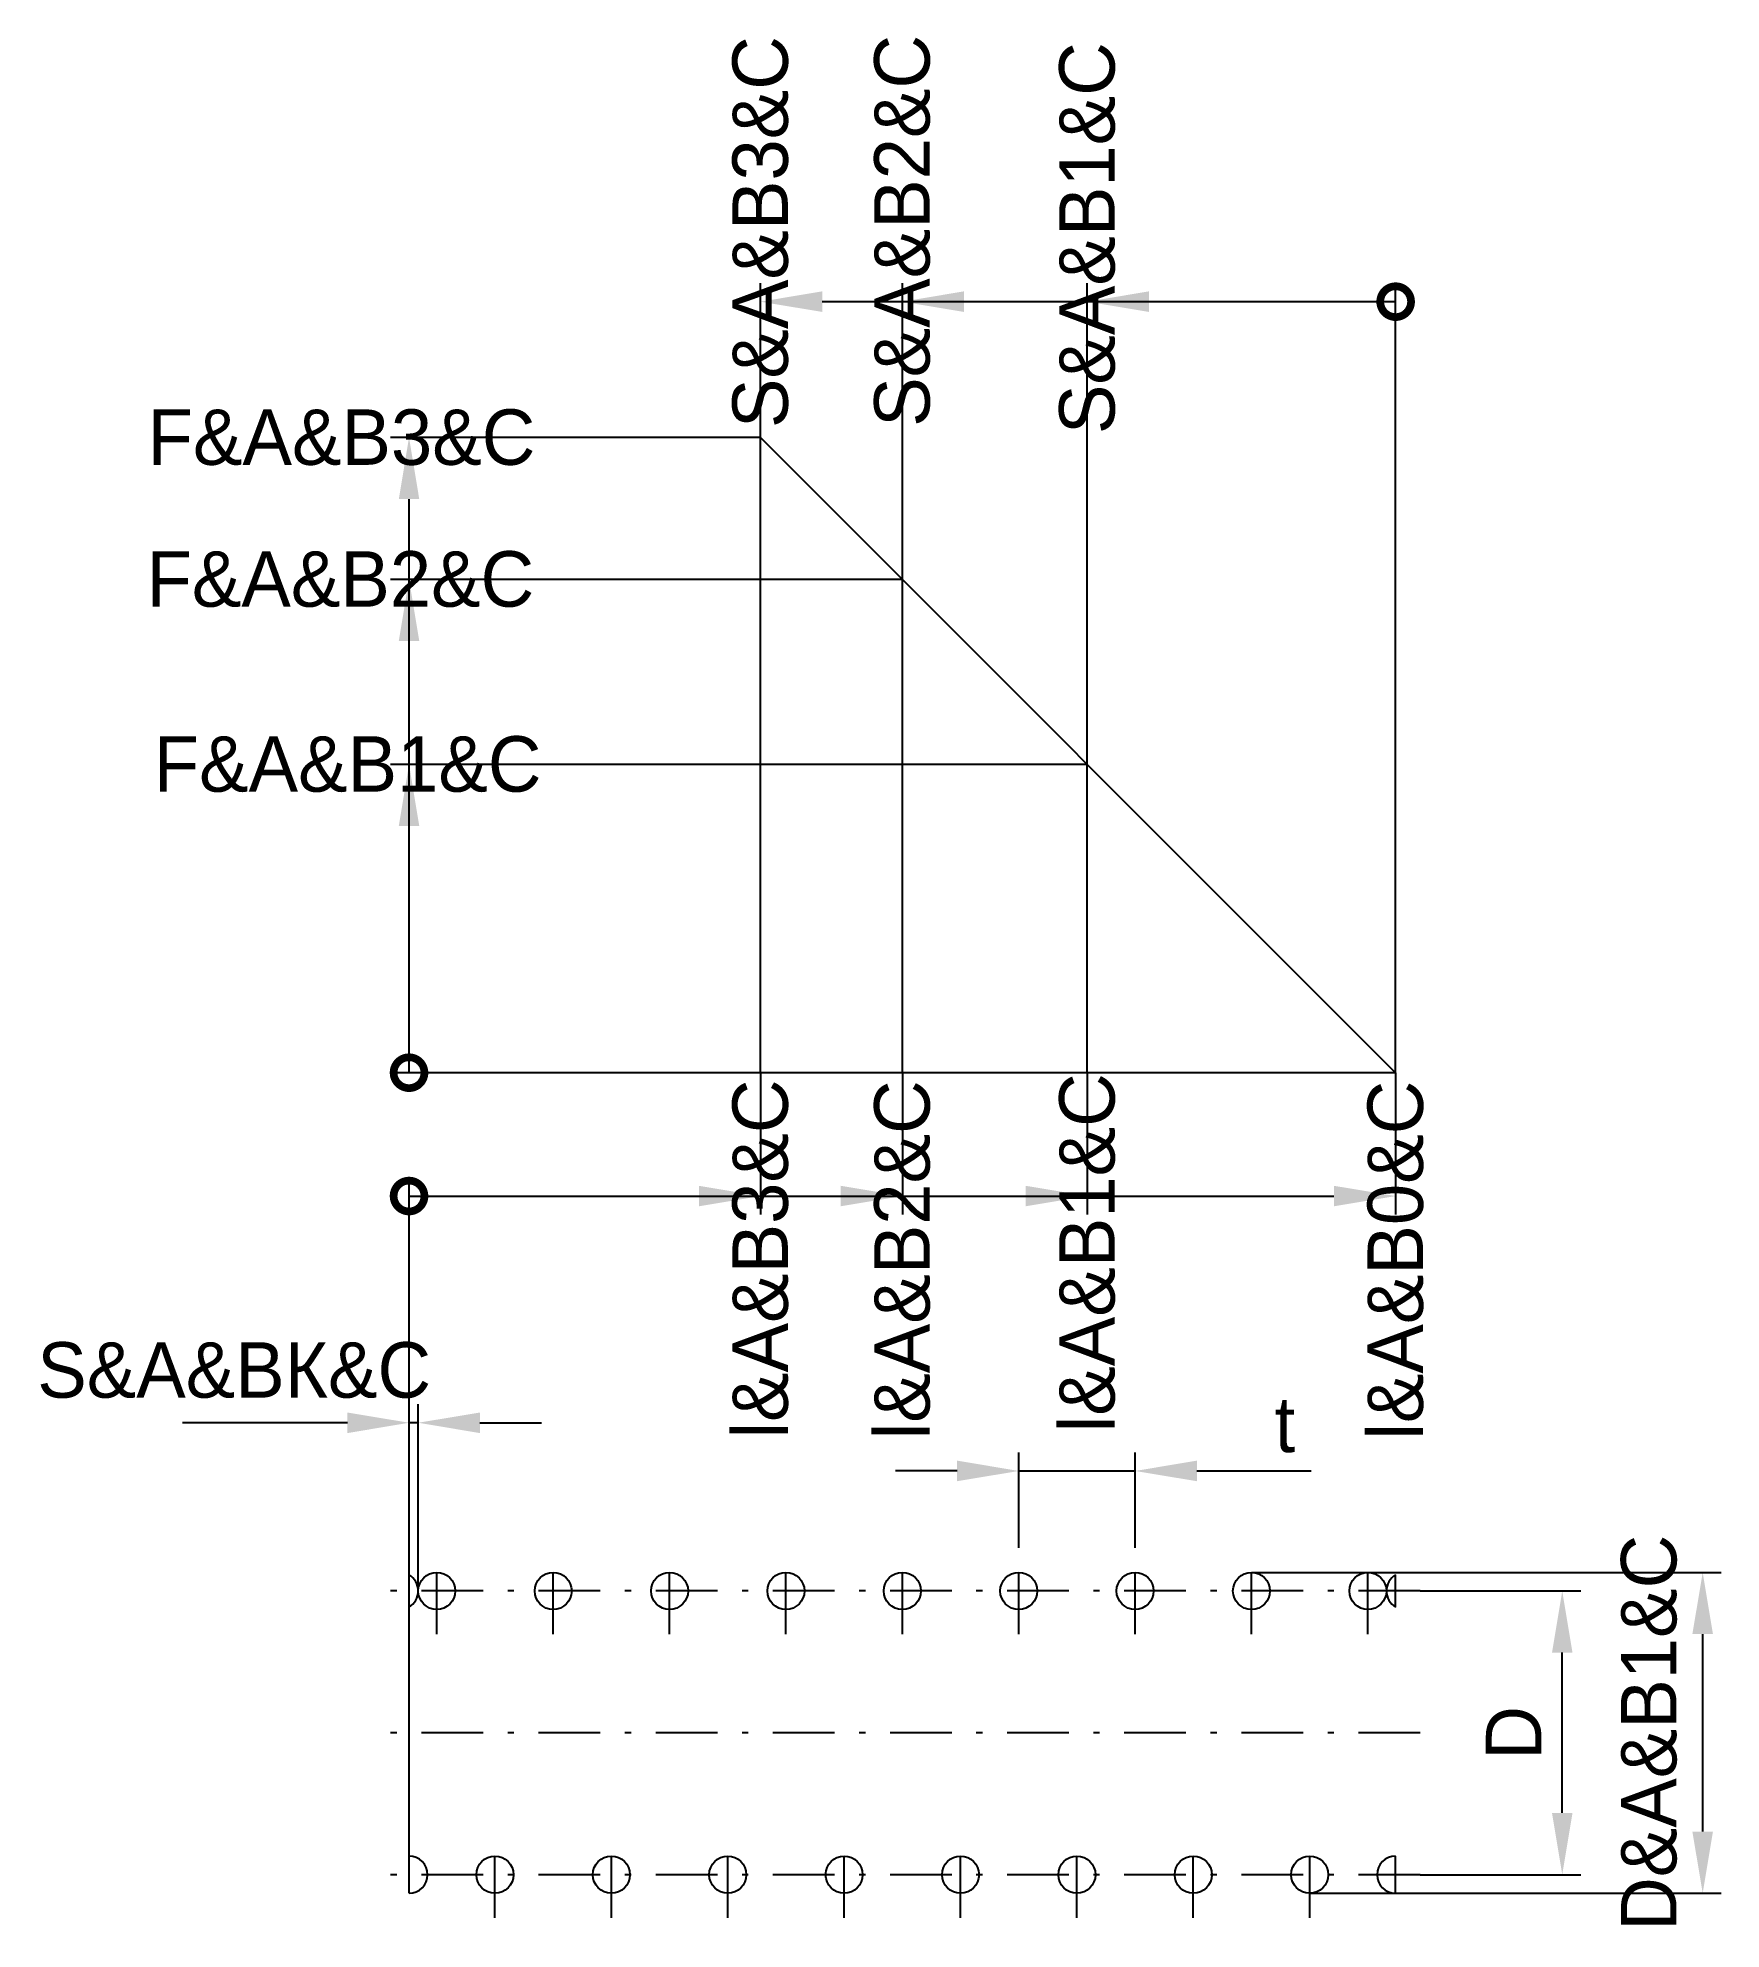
# Model space of a CAD drawing. Header units: millimetres. Extents: x -30 to 106, y -16 to 137.
import ezdxf

# ---------------------------------------------------------------- set-up
doc = ezdxf.new("R2010")
doc.units = ezdxf.units.MM
doc.linetypes.add('CENTER', pattern=[20.5, 5, -2, 0.5, -2, 11])
doc.styles.add('t', font='es_win.shx', dxfattribs={"bigfont": 'my_b_f.shx'})
doc.dimstyles.new('0001_1', dxfattribs={"dimtxt": 4.5, "dimasz": 5, "dimexe": 1.5, "dimexo": 0, "dimgap": 1.5, "dimtad": 1, "dimtxsty": 't', "dimcen": 2.5, "dimclrt": 74, "dimaunit": 1, "dimadec": 0, "dimazin": 2, "dimtfac": 1, "dimtmove": 0, "dimatfit": 2, "dimfxl": 1, "dimtolj": 1, "dimarcsym": 0})

# ---------------------------------------------------------------- blocks, each defined once
blk = doc.blocks.new('_DotSmall')
at = {"color": 0, "linetype": 'ByBlock', "const_width": 0.5}
blk.add_lwpolyline([(-0.0625, 0, 1), (0.0625, 0, 1)], format="xyb", close=True, dxfattribs=at)
blk = doc.blocks.new('*D2')
at = {"color": 0, "lineweight": -2, "transparency": 16777216}
for p, q in [((80, 53.52), (80, 42.02)), ((0, 0), (0, 45.02)), ((0, 43.52), (75, 43.52))]:
    blk.add_line(p, q, dxfattribs=at)
at = {"color": 0, "transparency": 16777216}
blk.add_solid([(75, 44.35), (75, 42.69), (80, 43.52)], dxfattribs=at)
at = {"layer": 'Defpoints', "color": 0, "transparency": 16777216}
for p in [(80, 53.52), (80, 43.52), (0, 0)]:
    blk.add_point(p, dxfattribs=at)
at = {"color": 0, "lineweight": -2, "transparency": 16777216, "xscale": 5, "yscale": 5, "zscale": 5, "rotation": 180}
blk.add_blockref('_DotSmall', (0, 43.52), dxfattribs=at)
at = {"color": 74, "transparency": 16777216, "insert": (80, 38.32), "char_height": 4.5, "attachment_point": 5, "rotation": 90, "style": 't'}
blk.add_mtext('\\A1;l&A&B0&C', dxfattribs=at)
blk = doc.blocks.new('*D3')
at = {"color": 0, "lineweight": -2, "transparency": 16777216}
for p, q in [((28.5, 53.52), (28.5, 42.02)), ((0, 0), (0, 45.02)), ((0, 43.52), (23.5, 43.52))]:
    blk.add_line(p, q, dxfattribs=at)
at = {"color": 0, "transparency": 16777216}
blk.add_solid([(23.5, 44.35), (23.5, 42.69), (28.5, 43.52)], dxfattribs=at)
at = {"layer": 'Defpoints', "color": 0, "transparency": 16777216}
for p in [(28.5, 53.52), (28.5, 43.52), (0, 0)]:
    blk.add_point(p, dxfattribs=at)
at = {"color": 0, "lineweight": -2, "transparency": 16777216, "xscale": 5, "yscale": 5, "zscale": 5, "rotation": 180}
blk.add_blockref('_DotSmall', (0, 43.52), dxfattribs=at)
at = {"color": 74, "transparency": 16777216, "insert": (28.5, 38.42), "char_height": 4.5, "attachment_point": 5, "rotation": 90, "style": 't'}
blk.add_mtext('\\A1;l&A&B3&C', dxfattribs=at)
blk = doc.blocks.new('*D4')
at = {"color": 0, "lineweight": -2, "transparency": 16777216}
for p, q in [((40, 53.52), (40, 42.02)), ((0, 0), (0, 45.02)), ((0, 43.52), (35, 43.52))]:
    blk.add_line(p, q, dxfattribs=at)
at = {"color": 0, "transparency": 16777216}
blk.add_solid([(35, 44.35), (35, 42.69), (40, 43.52)], dxfattribs=at)
at = {"layer": 'Defpoints', "color": 0, "transparency": 16777216}
for p in [(40, 53.52), (40, 43.52), (0, 0)]:
    blk.add_point(p, dxfattribs=at)
at = {"color": 0, "lineweight": -2, "transparency": 16777216, "xscale": 5, "yscale": 5, "zscale": 5, "rotation": 180}
blk.add_blockref('_DotSmall', (0, 43.52), dxfattribs=at)
at = {"color": 74, "transparency": 16777216, "insert": (40, 38.35), "char_height": 4.5, "attachment_point": 5, "rotation": 90, "style": 't'}
blk.add_mtext('\\A1;l&A&B2&C', dxfattribs=at)
blk = doc.blocks.new('*D5')
at = {"color": 0, "lineweight": -2, "transparency": 16777216}
for p, q in [((55, 53.52), (55, 42.02)), ((0, -10), (0, 45.02)), ((0, 43.52), (50, 43.52))]:
    blk.add_line(p, q, dxfattribs=at)
at = {"color": 0, "transparency": 16777216}
blk.add_solid([(50, 44.35), (50, 42.69), (55, 43.52)], dxfattribs=at)
at = {"layer": 'Defpoints', "color": 0, "transparency": 16777216}
for p in [(55, 53.52), (55, 43.52), (0, -10)]:
    blk.add_point(p, dxfattribs=at)
at = {"color": 0, "lineweight": -2, "transparency": 16777216, "xscale": 5, "yscale": 5, "zscale": 5, "rotation": 180}
blk.add_blockref('_DotSmall', (0, 43.52), dxfattribs=at)
at = {"color": 74, "transparency": 16777216, "insert": (55, 38.92), "char_height": 4.5, "attachment_point": 5, "rotation": 90, "style": 't'}
blk.add_mtext('\\A1;l&A&B1&C', dxfattribs=at)
blk = doc.blocks.new('*D7')
at = {"color": 0, "lineweight": -2, "transparency": 16777216}
for p, q in [((55, 78.52), (55, 117.53)), ((80, 53.52), (80, 117.53)), ((80, 116.03), (60, 116.03))]:
    blk.add_line(p, q, dxfattribs=at)
at = {"color": 0, "transparency": 16777216}
blk.add_solid([(60, 116.87), (60, 115.2), (55, 116.03)], dxfattribs=at)
at = {"layer": 'Defpoints', "color": 0, "transparency": 16777216}
for p in [(55, 116.03), (55, 78.52), (80, 53.52)]:
    blk.add_point(p, dxfattribs=at)
at = {"color": 0, "lineweight": -2, "transparency": 16777216, "xscale": 5, "yscale": 5, "zscale": 5}
blk.add_blockref('_DotSmall', (80, 116.03), dxfattribs=at)
at = {"color": 74, "transparency": 16777216, "insert": (55, 121.18), "char_height": 4.5, "attachment_point": 5, "rotation": 90, "style": 't'}
blk.add_mtext('\\A1;S&A&B1&C', dxfattribs=at)
blk = doc.blocks.new('*D8')
at = {"color": 0, "lineweight": -2, "transparency": 16777216}
for p, q in [((40, 93.52), (40, 117.53)), ((80, 53.52), (80, 117.53)), ((80, 116.03), (45, 116.03))]:
    blk.add_line(p, q, dxfattribs=at)
at = {"color": 0, "transparency": 16777216}
blk.add_solid([(45, 116.87), (45, 115.2), (40, 116.03)], dxfattribs=at)
at = {"layer": 'Defpoints', "color": 0, "transparency": 16777216}
for p in [(40, 116.03), (40, 93.52), (80, 53.52)]:
    blk.add_point(p, dxfattribs=at)
at = {"color": 0, "lineweight": -2, "transparency": 16777216, "xscale": 5, "yscale": 5, "zscale": 5}
blk.add_blockref('_DotSmall', (80, 116.03), dxfattribs=at)
at = {"color": 74, "transparency": 16777216, "insert": (40, 121.77), "char_height": 4.5, "attachment_point": 5, "rotation": 90, "style": 't'}
blk.add_mtext('\\A1;S&A&B2&C', dxfattribs=at)
blk = doc.blocks.new('*D9')
at = {"color": 0, "lineweight": -2, "transparency": 16777216}
for p, q in [((28.5, 105.02), (28.5, 117.53)), ((80, 53.52), (80, 117.53)), ((80, 116.03), (33.5, 116.03))]:
    blk.add_line(p, q, dxfattribs=at)
at = {"color": 0, "transparency": 16777216}
blk.add_solid([(33.5, 116.87), (33.5, 115.2), (28.5, 116.03)], dxfattribs=at)
at = {"layer": 'Defpoints', "color": 0, "transparency": 16777216}
for p in [(28.5, 116.03), (28.5, 105.02), (80, 53.52)]:
    blk.add_point(p, dxfattribs=at)
at = {"color": 0, "lineweight": -2, "transparency": 16777216, "xscale": 5, "yscale": 5, "zscale": 5}
blk.add_blockref('_DotSmall', (80, 116.03), dxfattribs=at)
at = {"color": 74, "transparency": 16777216, "insert": (28.5, 121.67), "char_height": 4.5, "attachment_point": 5, "rotation": 90, "style": 't'}
blk.add_mtext('\\A1;S&A&B3&C', dxfattribs=at)
blk = doc.blocks.new('*D10')
at = {"color": 0, "lineweight": -2, "transparency": 16777216}
for p, q in [((28.5, 105.02), (-1.5, 105.02)), ((0, 53.52), (0, 100.02)), ((28.5, 53.52), (-1.5, 53.52))]:
    blk.add_line(p, q, dxfattribs=at)
at = {"color": 0, "transparency": 16777216}
blk.add_solid([(-0.83, 100.02), (0.83, 100.02), (0, 105.02)], dxfattribs=at)
at = {"layer": 'Defpoints', "color": 0, "transparency": 16777216}
for p in [(0, 105.02), (28.5, 105.02), (28.5, 53.52)]:
    blk.add_point(p, dxfattribs=at)
at = {"color": 0, "lineweight": -2, "transparency": 16777216, "xscale": 5, "yscale": 5, "zscale": 5, "rotation": 270}
blk.add_blockref('_DotSmall', (0, 53.52), dxfattribs=at)
at = {"color": 74, "transparency": 16777216, "insert": (-5.48, 105.02), "char_height": 4.5, "attachment_point": 5, "style": 't'}
blk.add_mtext('\\A1;F&A&B3&C', dxfattribs=at)
blk = doc.blocks.new('*D11')
at = {"color": 0, "lineweight": -2, "transparency": 16777216}
for p, q in [((40, 93.52), (-1.5, 93.52)), ((0, 53.52), (0, 88.52)), ((28.5, 53.52), (-1.5, 53.52))]:
    blk.add_line(p, q, dxfattribs=at)
at = {"color": 0, "transparency": 16777216}
blk.add_solid([(-0.83, 88.52), (0.83, 88.52), (0, 93.52)], dxfattribs=at)
at = {"layer": 'Defpoints', "color": 0, "transparency": 16777216}
for p in [(0, 93.52), (40, 93.52), (28.5, 53.52)]:
    blk.add_point(p, dxfattribs=at)
at = {"color": 0, "lineweight": -2, "transparency": 16777216, "xscale": 5, "yscale": 5, "zscale": 5, "rotation": 270}
blk.add_blockref('_DotSmall', (0, 53.52), dxfattribs=at)
at = {"color": 74, "transparency": 16777216, "insert": (-5.57, 93.52), "char_height": 4.5, "attachment_point": 5, "style": 't'}
blk.add_mtext('\\A1;F&A&B2&C', dxfattribs=at)
blk = doc.blocks.new('*D12')
at = {"color": 0, "lineweight": -2, "transparency": 16777216}
for p, q in [((55, 78.52), (-1.5, 78.52)), ((0, 53.52), (0, 73.52)), ((28.5, 53.52), (-1.5, 53.52))]:
    blk.add_line(p, q, dxfattribs=at)
at = {"color": 0, "transparency": 16777216}
blk.add_solid([(-0.83, 73.52), (0.83, 73.52), (0, 78.52)], dxfattribs=at)
at = {"layer": 'Defpoints', "color": 0, "transparency": 16777216}
for p in [(0, 78.52), (55, 78.52), (28.5, 53.52)]:
    blk.add_point(p, dxfattribs=at)
at = {"color": 0, "lineweight": -2, "transparency": 16777216, "xscale": 5, "yscale": 5, "zscale": 5, "rotation": 270}
blk.add_blockref('_DotSmall', (0, 53.52), dxfattribs=at)
at = {"color": 74, "transparency": 16777216, "insert": (-4.98, 78.52), "char_height": 4.5, "attachment_point": 5, "style": 't'}
blk.add_mtext('\\A1;F&A&B1&C', dxfattribs=at)
blk = doc.blocks.new('*D13')
at = {"color": 0, "lineweight": -2, "transparency": 16777216}
for p, q in [((49.44, 15), (49.44, 22.73)), ((58.88, 15), (58.88, 22.73)), ((44.44, 21.23), (39.44, 21.23)), ((49.44, 21.23), (58.88, 21.23)), ((63.88, 21.23), (73.16, 21.23))]:
    blk.add_line(p, q, dxfattribs=at)
at = {"color": 0, "transparency": 16777216}
for points in [[(44.44, 22.07), (44.44, 20.4), (49.44, 21.23)], [(63.88, 22.07), (63.88, 20.4), (58.88, 21.23)]]:
    blk.add_solid(points, dxfattribs=at)
at = {"layer": 'Defpoints', "color": 0, "transparency": 16777216}
for p in [(58.88, 21.23), (49.44, 15), (58.88, 15)]:
    blk.add_point(p, dxfattribs=at)
at = {"color": 74, "transparency": 16777216, "insert": (71.02, 24.98), "char_height": 4.5, "attachment_point": 5, "style": 't'}
blk.add_mtext('\\A1;t', dxfattribs=at)
blk = doc.blocks.new('*D14')
at = {"color": 0, "lineweight": -2, "transparency": 16777216}
for p, q in [((82, 11.5), (95.01, 11.5)), ((93.51, -6.5), (93.51, 6.5)), ((82, -11.5), (95.01, -11.5))]:
    blk.add_line(p, q, dxfattribs=at)
at = {"color": 0, "transparency": 16777216}
for points in [[(92.68, 6.5), (94.34, 6.5), (93.51, 11.5)], [(92.68, -6.5), (94.34, -6.5), (93.51, -11.5)]]:
    blk.add_solid(points, dxfattribs=at)
at = {"layer": 'Defpoints', "color": 0, "transparency": 16777216}
for p in [(82, 11.5), (93.51, 11.5), (82, -11.5)]:
    blk.add_point(p, dxfattribs=at)
at = {"color": 74, "transparency": 16777216, "insert": (89.56, 0), "char_height": 4.5, "attachment_point": 5, "rotation": 90, "style": 't'}
blk.add_mtext('\\A1;D', dxfattribs=at)
blk = doc.blocks.new('*D15')
at = {"color": 0, "lineweight": -2, "transparency": 16777216}
for p, q in [((68.31, 13), (106.4, 13)), ((104.9, -8), (104.9, 8)), ((73.03, -13), (106.4, -13))]:
    blk.add_line(p, q, dxfattribs=at)
at = {"color": 0, "transparency": 16777216}
for points in [[(104.06, 8), (105.73, 8), (104.9, 13)], [(104.06, -8), (105.73, -8), (104.9, -13)]]:
    blk.add_solid(points, dxfattribs=at)
at = {"layer": 'Defpoints', "color": 0, "transparency": 16777216}
for p in [(68.31, 13), (104.9, 13), (73.03, -13)]:
    blk.add_point(p, dxfattribs=at)
at = {"color": 74, "transparency": 16777216, "insert": (100.55, 0), "char_height": 4.5, "attachment_point": 5, "rotation": 90, "style": 't'}
blk.add_mtext('\\A1;D&A&B1&C', dxfattribs=at)
blk = doc.blocks.new('*D16')
at = {"color": 0, "lineweight": -2, "transparency": 16777216}
for p, q in [((0, 12.8), (0, 26.64)), ((0.75, 11.5), (0.75, 26.64)), ((-5, 25.14), (-18.36, 25.14)), ((0.75, 25.14), (0, 25.14)), ((5.75, 25.14), (10.75, 25.14))]:
    blk.add_line(p, q, dxfattribs=at)
at = {"color": 0, "transparency": 16777216}
for points in [[(-5, 25.97), (-5, 24.3), (0, 25.14)], [(5.75, 25.97), (5.75, 24.3), (0.75, 25.14)]]:
    blk.add_solid(points, dxfattribs=at)
at = {"layer": 'Defpoints', "color": 0, "transparency": 16777216}
for p in [(0, 25.14), (0, 12.8), (0.75, 11.5)]:
    blk.add_point(p, dxfattribs=at)
at = {"color": 74, "transparency": 16777216, "insert": (-14.18, 29.39), "char_height": 4.5, "attachment_point": 5, "style": 't'}
blk.add_mtext('\\A1;S&A&BК&C', dxfattribs=at)

msp = doc.modelspace()

# ---------------------------------------------------------------- linework, layer by layer
at = {"color": 1}
for p, q in [((80, 53.52), (28.5, 105.02)), ((28.5, 53.52), (28.5, 105.02)), ((40, 53.52), (40, 93.52)), ((55, 53.52), (55, 78.52)), ((80, 53.52), (28.5, 53.52)), ((80, 53.52), (30, 53.52)), ((0, 10.201), (0, 12.799)), ((80, 10.201), (80, 12.799)), ((0, -13), (0, -10)), ((80, -13), (80, -10))]:
    msp.add_line(p, q, dxfattribs=at)
at = {"color": 0, "linetype": 'CENTER'}
for p, q in [((2.25, 8), (2.25, 15)), ((11.688, 8), (11.688, 15)), ((21.125, 8), (21.125, 15)), ((30.562, 8), (30.562, 15)), ((40, 8), (40, 15)), ((49.438, 8), (49.438, 15)), ((58.875, 8), (58.875, 15)), ((68.312, 8), (68.312, 15)), ((77.75, 8), (77.75, 15)), ((82, 11.5), (-2, 11.5)), ((82, 0), (-2, 0)), ((6.969, -15), (6.969, -8)), ((16.406, -15), (16.406, -8)), ((25.844, -15), (25.844, -8)), ((35.281, -15), (35.281, -8)), ((44.719, -15), (44.719, -8)), ((54.156, -15), (54.156, -8)), ((63.594, -15), (63.594, -8)), ((73.031, -15), (73.031, -8)), ((82, -11.5), (-2, -11.5))]:
    msp.add_line(p, q, dxfattribs=at)
at = {"color": 1}
for centre in [(2.25, 11.5), (11.688, 11.5), (21.125, 11.5), (30.562, 11.5), (40, 11.5), (49.438, 11.5), (58.875, 11.5), (68.312, 11.5), (77.75, 11.5), (6.969, -11.5), (16.406, -11.5), (25.844, -11.5), (35.281, -11.5), (44.719, -11.5), (54.156, -11.5), (63.594, -11.5), (73.031, -11.5)]:
    msp.add_circle(centre, 1.5, dxfattribs=at)
for centre, start, end in [((-0.75, 11.5), 300, 60), ((80.75, 11.5), 120, 240), ((0, -11.5), 270, 90), ((80, -11.5), 90, 270)]:
    msp.add_arc(centre, 1.5, start, end, dxfattribs=at)

# ---------------------------------------------------------------- dimensions: what is measured, and where the dimension line sits
for base, p1, p2, text, picture, middle in [((28.5, 116.033), (80, 53.52), (28.5, 105.02), 'S&A&B3&C', '*D9', (28.5, 121.671)), ((40, 116.033), (80, 53.52), (40, 93.52), 'S&A&B2&C', '*D8', (40, 121.765)), ((55, 116.033), (80, 53.52), (55, 78.52), 'S&A&B1&C', '*D7', (55, 121.176)), ((55, 43.52), (0, -10), (55, 53.52), 'l&A&B1&C', '*D5', (55, 38.92)), ((28.5, 43.52), (0, 0), (28.5, 53.52), 'l&A&B3&C', '*D3', (28.5, 38.424)), ((40, 43.52), (0, 0), (40, 53.52), 'l&A&B2&C', '*D4', (40, 38.35))]:
    dim = msp.add_linear_dim(base=base, p1=p1, p2=p2, text=text, dimstyle='0001_1', override={"dimtad": 0, "dimjust": 4, "dimblk1": 'DotSmall', "dimsah": 1})
    dim.commit()
    dim.dimension.update_dxf_attribs({"geometry": picture, "text_midpoint": middle})
for base, p1, p2, angle, text, picture, middle in [((0, 105.02), (28.5, 53.52), (28.5, 105.02), 90, 'F&A&B3&C', '*D10', (-5.478, 105.02)), ((0, 93.52), (28.5, 53.52), (40, 93.52), 90, 'F&A&B2&C', '*D11', (-5.571, 93.52)), ((0, 78.52), (28.5, 53.52), (55, 78.52), 90, 'F&A&B1&C', '*D12', (-4.982, 78.52)), ((80, 43.52), (0, 0), (80, 53.52), 180, 'l&A&B0&C', '*D2', (80, 38.317))]:
    dim = msp.add_linear_dim(base=base, p1=p1, p2=p2, angle=angle, text=text, dimstyle='0001_1', override={"dimtad": 0, "dimjust": 4, "dimblk1": 'DotSmall', "dimsah": 1})
    dim.commit()
    dim.dimension.update_dxf_attribs({"geometry": picture, "text_midpoint": middle})
for base, p1, p2, text, picture, middle in [((0, 25.137), (0.75, 11.5), (0, 12.799), 'S&A&BК&C', '*D16', (-14.179, 29.387)), ((58.875, 21.235), (49.438, 15), (58.875, 15), 't', '*D13', (71.018, 24.985))]:
    dim = msp.add_linear_dim(base=base, p1=p1, p2=p2, text=text, dimstyle='0001_1')
    dim.commit()
    dim.dimension.update_dxf_attribs({"geometry": picture, "text_midpoint": middle})
for base, p1, p2, text, picture, middle in [((104.897, 13), (73.031, -13), (68.312, 13), 'D&A&B1&C', '*D15', (100.547, 0)), ((93.509, 11.5), (82, -11.5), (82, 11.5), 'D', '*D14', (89.56, 0))]:
    dim = msp.add_linear_dim(base=base, p1=p1, p2=p2, angle=90, text=text, dimstyle='0001_1')
    dim.commit()
    dim.dimension.update_dxf_attribs({"geometry": picture, "text_midpoint": middle})

doc.saveas('drawing.dxf')
